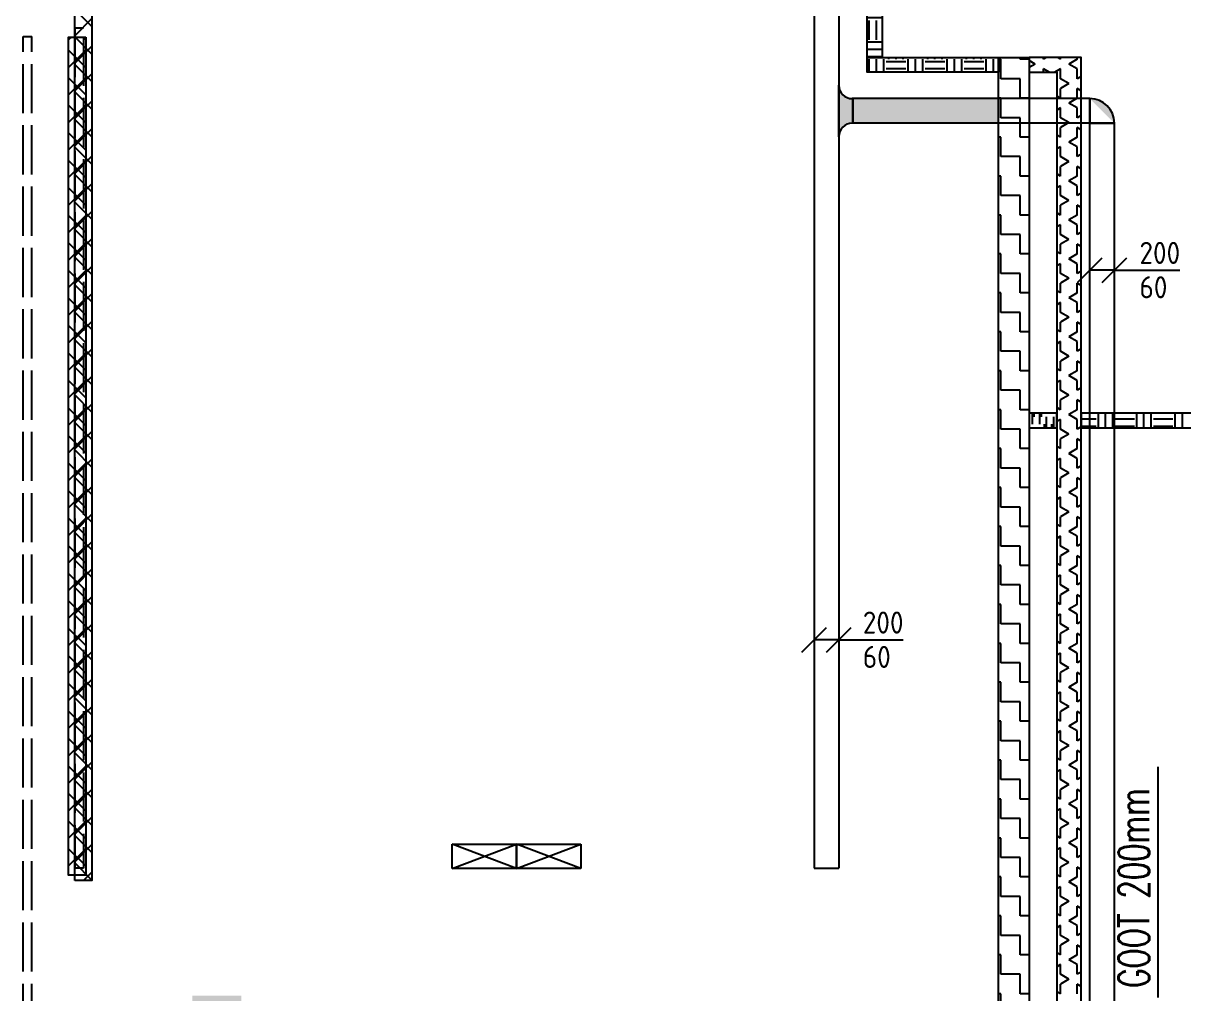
# Model space of a CAD drawing. Header units: millimetres. Extents: x -3262 to 109994, y 0 to 217318.
# Drawn here: x 87089 to 96547, y 65177 to 73091 of the extents above; entities that cross this region are included whole.
import ezdxf

# ---------------------------------------------------------------- set-up
doc = ezdxf.new("R2010")
doc.units = ezdxf.units.MM
doc.header["$LTSCALE"] = 100
doc.linetypes.add('E_GOOT3', pattern=[5, 4, -1])
for name, color, linetype in [('EL6131--_ENERGIEBEDR (1996)', 2, 'Continuous'), ('EL6131--_GEBOUWINST (1996)', 2, 'Continuous'), ('EL6131--_KG_D', 3, 'Continuous'), ('EL6131--_WG', 3, 'Continuous'), ('EM6131--_KG', 1, 'Continuous')]:
    doc.layers.add(name, color=color, linetype=linetype)
doc.styles.add('CofelyArial', font='arial.ttf')
doc.styles.add('ROMANS', font='ROMANS', dxfattribs={"width": 0.7})
doc.styles.add('STABICAD-018', font='ISOCP.SHX', dxfattribs={"height": 1.8})

# ---------------------------------------------------------------- blocks, each defined once
blk = doc.blocks.new('*X50')
at = {"color": 0}
for p, q in [((48300.8, 27480.5), (48300.8, 27600.9)), ((48359.4, 27480.5), (48359.4, 27600.9)), ((48288.4, 27460.9), (48408.4, 27460.9)), ((48288.4, 27402.3), (48408.4, 27402.3)), ((48288.4, 27343.8), (48408.4, 27343.8)), ((48300.8, 27168), (48300.8, 27324.2)), ((48359.4, 27168), (48359.4, 27324.2)), ((48288.4, 27148.4), (48408.4, 27148.4)), ((48288.4, 27089.8), (48408.4, 27089.8)), ((48288.4, 27031.2), (48408.4, 27031.2)), ((48300.8, 26855.5), (48300.8, 27011.7)), ((48359.4, 26855.5), (48359.4, 27011.7)), ((48288.4, 26835.9), (48408.4, 26835.9)), ((48288.4, 26777.3), (48408.4, 26777.3))]:
    blk.add_line(p, q, dxfattribs=at)
blk = doc.blocks.new('*X55')
at = {"color": 0}
for p, q in [((41725.8, 35664.1), (41865.8, 35804.1)), ((42015.1, 35664.1), (41875.1, 35804.1)), ((41950.3, 35664.1), (42090.3, 35804.1)), ((42239.6, 35664.1), (42099.6, 35804.1)), ((42174.8, 35664.1), (42314.8, 35804.1)), ((42464.1, 35664.1), (42324.1, 35804.1)), ((42399.3, 35664.1), (42539.3, 35804.1)), ((42688.6, 35664.1), (42548.6, 35804.1)), ((42623.8, 35664.1), (42763.8, 35804.1)), ((42913.1, 35664.1), (42773.1, 35804.1)), ((42848.3, 35664.1), (42988.3, 35804.1)), ((43137.7, 35664.1), (42997.7, 35804.1)), ((43072.8, 35664.1), (43212.8, 35804.1)), ((43362.2, 35664.1), (43222.2, 35804.1)), ((43297.3, 35664.1), (43437.3, 35804.1)), ((43586.7, 35664.1), (43446.7, 35804.1)), ((43521.8, 35664.1), (43661.8, 35804.1)), ((43811.2, 35664.1), (43671.2, 35804.1)), ((43746.3, 35664.1), (43886.3, 35804.1)), ((44035.7, 35664.1), (43895.7, 35804.1)), ((43970.8, 35664.1), (44110.8, 35804.1)), ((44260.2, 35664.1), (44120.2, 35804.1)), ((44195.3, 35664.1), (44335.3, 35804.1)), ((44484.7, 35664.1), (44344.7, 35804.1)), ((44419.8, 35664.1), (44559.8, 35804.1)), ((44709.2, 35664.1), (44569.2, 35804.1)), ((44644.4, 35664.1), (44784.4, 35804.1)), ((44933.7, 35664.1), (44793.7, 35804.1)), ((44868.9, 35664.1), (45008.9, 35804.1)), ((45158.2, 35664.1), (45018.2, 35804.1)), ((45093.4, 35664.1), (45233.4, 35804.1)), ((45382.7, 35664.1), (45242.7, 35804.1)), ((45317.9, 35664.1), (45457.9, 35804.1)), ((45607.2, 35664.1), (45467.2, 35804.1)), ((45542.4, 35664.1), (45682.4, 35804.1)), ((45831.7, 35664.1), (45691.7, 35804.1)), ((45766.9, 35664.1), (45906.9, 35804.1)), ((46056.2, 35664.1), (45916.2, 35804.1)), ((45991.4, 35664.1), (46131.4, 35804.1)), ((46280.7, 35664.1), (46140.7, 35804.1)), ((46215.9, 35664.1), (46355.9, 35804.1)), ((46505.2, 35664.1), (46365.2, 35804.1)), ((46440.4, 35664.1), (46580.4, 35804.1)), ((46729.8, 35664.1), (46589.8, 35804.1)), ((46664.9, 35664.1), (46804.9, 35804.1)), ((46954.3, 35664.1), (46814.3, 35804.1)), ((46889.4, 35664.1), (47029.4, 35804.1)), ((47178.8, 35664.1), (47038.8, 35804.1)), ((47113.9, 35664.1), (47253.9, 35804.1)), ((47403.3, 35664.1), (47263.3, 35804.1)), ((47338.4, 35664.1), (47478.4, 35804.1)), ((47627.8, 35664.1), (47487.8, 35804.1)), ((47562.9, 35664.1), (47702.9, 35804.1)), ((47852.3, 35664.1), (47712.3, 35804.1)), ((47787.4, 35664.1), (47927.4, 35804.1)), ((48076.8, 35664.1), (47936.8, 35804.1)), ((48011.9, 35664.1), (48151.9, 35804.1)), ((48301.3, 35664.1), (48161.3, 35804.1)), ((48236.5, 35664.1), (48376.5, 35804.1)), ((48525.8, 35664.1), (48385.8, 35804.1)), ((48461, 35664.1), (48601, 35804.1)), ((48750.3, 35664.1), (48610.3, 35804.1)), ((48685.5, 35664.1), (48825.5, 35804.1)), ((41790.6, 35664.1), (41723, 35731.7))]:
    blk.add_line(p, q, dxfattribs=at)
blk = doc.blocks.new('*X56')
at = {"color": 0}
for p, q in [((26670, 27999.5), (26759.7, 27999.5)), ((26670, 27940), (26759.7, 27940)), ((26639.7, 27900.3), (26670, 27900.3)), ((26639.7, 27840.8), (26670, 27840.8))]:
    blk.add_line(p, q, dxfattribs=at)
blk = doc.blocks.new('*X57')
at = {"color": 0}
for p, q in [((40640, 28257.5), (40798.8, 28257.5)), ((40798.8, 28257.5), (40798.8, 28276.5)), ((40957.5, 28257.5), (41116.2, 28257.5)), ((40957.5, 28098.7), (40957.5, 28257.5)), ((41116.2, 28257.5), (41116.2, 28276.5)), ((41275, 28257.5), (41433.8, 28257.5)), ((41275, 28098.7), (41275, 28257.5)), ((41433.8, 28257.5), (41433.8, 28276.5)), ((41592.5, 28257.5), (41751.2, 28257.5)), ((41592.5, 28098.7), (41592.5, 28257.5)), ((41751.2, 28257.5), (41751.2, 28276.5)), ((41910, 28257.5), (42068.8, 28257.5)), ((41910, 28098.7), (41910, 28257.5)), ((42068.8, 28257.5), (42068.8, 28276.5)), ((42227.5, 28257.5), (42386.2, 28257.5)), ((42227.5, 28098.7), (42227.5, 28257.5)), ((42386.2, 28257.5), (42386.2, 28276.5)), ((42545, 28257.5), (42703.8, 28257.5)), ((42545, 28098.7), (42545, 28257.5)), ((42703.8, 28257.5), (42703.8, 28276.5)), ((42862.5, 28257.5), (43021.2, 28257.5)), ((42862.5, 28098.7), (42862.5, 28257.5)), ((43021.2, 28257.5), (43021.2, 28276.5)), ((43180, 28257.5), (43338.8, 28257.5)), ((43180, 28098.7), (43180, 28257.5)), ((43338.8, 28257.5), (43338.8, 28276.5)), ((43497.5, 28257.5), (43656.2, 28257.5)), ((43497.5, 28098.7), (43497.5, 28257.5)), ((43656.2, 28257.5), (43656.2, 28276.5)), ((43815, 28257.5), (43973.8, 28257.5)), ((43815, 28098.7), (43815, 28257.5)), ((43973.8, 28257.5), (43973.8, 28276.5)), ((44132.5, 28257.5), (44291.2, 28257.5)), ((44132.5, 28098.7), (44132.5, 28257.5)), ((44291.2, 28257.5), (44291.2, 28276.5)), ((44450, 28257.5), (44608.8, 28257.5)), ((44450, 28098.7), (44450, 28257.5)), ((44608.8, 28257.5), (44608.8, 28276.5)), ((44767.5, 28257.5), (44926.2, 28257.5)), ((44767.5, 28098.7), (44767.5, 28257.5)), ((44926.2, 28257.5), (44926.2, 28276.5)), ((45085, 28257.5), (45243.8, 28257.5)), ((45085, 28098.7), (45085, 28257.5)), ((45243.8, 28257.5), (45243.8, 28276.5)), ((45402.5, 28257.5), (45561.2, 28257.5)), ((45402.5, 28098.7), (45402.5, 28257.5)), ((45561.2, 28257.5), (45561.2, 28276.5)), ((45720, 28257.5), (45878.8, 28257.5)), ((45720, 28098.7), (45720, 28257.5)), ((45878.8, 28257.5), (45878.8, 28276.5)), ((46037.5, 28257.5), (46196.2, 28257.5)), ((46037.5, 28098.7), (46037.5, 28257.5)), ((46196.2, 28257.5), (46196.2, 28276.5)), ((46355, 28257.5), (46513.8, 28257.5)), ((46355, 28098.7), (46355, 28257.5)), ((46513.8, 28257.5), (46513.8, 28276.5)), ((46672.5, 28257.5), (46831.2, 28257.5)), ((46672.5, 28098.7), (46672.5, 28257.5)), ((46831.2, 28257.5), (46831.2, 28276.5)), ((46990, 28257.5), (47148.8, 28257.5)), ((46990, 28098.7), (46990, 28257.5)), ((47148.8, 28257.5), (47148.8, 28276.5)), ((47307.5, 28257.5), (47466.2, 28257.5)), ((47307.5, 28098.7), (47307.5, 28257.5)), ((47466.2, 28257.5), (47466.2, 28276.5)), ((47625, 28257.5), (47783.8, 28257.5)), ((47625, 28098.7), (47625, 28257.5)), ((47783.8, 28257.5), (47783.8, 28276.5)), ((47942.5, 28257.5), (48101.2, 28257.5)), ((47942.5, 28098.7), (47942.5, 28257.5)), ((48101.2, 28257.5), (48101.2, 28276.5)), ((48260, 28257.5), (48418.8, 28257.5)), ((48260, 28098.7), (48260, 28257.5)), ((48418.8, 28257.5), (48418.8, 28276.5)), ((40798.8, 28098.7), (40957.5, 28098.7)), ((40798.8, 28026.5), (40798.8, 28098.7)), ((41116.2, 28098.7), (41275, 28098.7)), ((41116.2, 28026.5), (41116.2, 28098.7)), ((41433.8, 28098.7), (41592.5, 28098.7)), ((41433.8, 28026.5), (41433.8, 28098.7)), ((41751.2, 28098.7), (41910, 28098.7)), ((41751.2, 28026.5), (41751.2, 28098.7)), ((42068.8, 28098.7), (42227.5, 28098.7)), ((42068.8, 28026.5), (42068.8, 28098.7)), ((42386.2, 28098.7), (42545, 28098.7)), ((42386.2, 28026.5), (42386.2, 28098.7)), ((42703.8, 28098.7), (42862.5, 28098.7)), ((42703.8, 28026.5), (42703.8, 28098.7)), ((43021.2, 28098.7), (43180, 28098.7)), ((43021.2, 28026.5), (43021.2, 28098.7)), ((43338.8, 28098.7), (43497.5, 28098.7)), ((43338.8, 28026.5), (43338.8, 28098.7)), ((43656.2, 28098.7), (43815, 28098.7)), ((43656.2, 28026.5), (43656.2, 28098.7)), ((43973.8, 28098.7), (44132.5, 28098.7)), ((43973.8, 28026.5), (43973.8, 28098.7)), ((44291.2, 28098.7), (44450, 28098.7)), ((44291.2, 28026.5), (44291.2, 28098.7)), ((44608.8, 28098.7), (44767.5, 28098.7)), ((44608.8, 28026.5), (44608.8, 28098.7)), ((44926.2, 28098.7), (45085, 28098.7)), ((44926.2, 28026.5), (44926.2, 28098.7)), ((45243.8, 28098.7), (45402.5, 28098.7)), ((45243.8, 28026.5), (45243.8, 28098.7)), ((45561.2, 28098.7), (45720, 28098.7)), ((45561.2, 28026.5), (45561.2, 28098.7)), ((45878.8, 28098.7), (46037.5, 28098.7)), ((45878.8, 28026.5), (45878.8, 28098.7)), ((46196.2, 28098.7), (46355, 28098.7)), ((46196.2, 28026.5), (46196.2, 28098.7)), ((46513.8, 28098.7), (46672.5, 28098.7)), ((46513.8, 28026.5), (46513.8, 28098.7)), ((46831.2, 28098.7), (46990, 28098.7)), ((46831.2, 28026.5), (46831.2, 28098.7)), ((47148.8, 28098.7), (47307.5, 28098.7)), ((47148.8, 28026.5), (47148.8, 28098.7)), ((47466.2, 28098.7), (47625, 28098.7)), ((47466.2, 28026.5), (47466.2, 28098.7)), ((47783.8, 28098.7), (47942.5, 28098.7)), ((47783.8, 28026.5), (47783.8, 28098.7)), ((48101.2, 28098.7), (48260, 28098.7)), ((48101.2, 28026.5), (48101.2, 28098.7)), ((48418.8, 28098.7), (48433, 28098.7)), ((48418.8, 28026.5), (48418.8, 28098.7))]:
    blk.add_line(p, q, dxfattribs=at)
blk = doc.blocks.new('*X58')
at = {"color": 0}
for p, q in [((48379.1, 27977.5), (48350.7, 28026.5)), ((48379.1, 27977.5), (48407.4, 28026.5)), ((48313, 27863.2), (48339.4, 27908.8)), ((48313, 27908.7), (48339.4, 27908.7)), ((48433, 27884), (48418.7, 27908.7)), ((48418.8, 27908.7), (48433, 27908.7)), ((48339.4, 27771.3), (48313, 27816.9)), ((40798.7, 27771.3), (40815.9, 27800.9)), ((40798.8, 27771.3), (40878.1, 27771.3)), ((40917.8, 27702.5), (40878.1, 27771.3)), ((40917.8, 27702.5), (40957.5, 27771.3)), ((40957.5, 27771.3), (41036.9, 27771.3)), ((41036.9, 27771.3), (41019.8, 27800.9)), ((41116.2, 27771.3), (41133.4, 27800.9)), ((41116.2, 27771.3), (41195.6, 27771.3)), ((41235.3, 27702.5), (41195.6, 27771.3)), ((41235.3, 27702.5), (41275, 27771.3)), ((41275, 27771.3), (41354.4, 27771.3)), ((41354.4, 27771.3), (41337.3, 27800.9)), ((41433.7, 27771.3), (41450.9, 27800.9)), ((41433.8, 27771.3), (41513.1, 27771.3)), ((41552.8, 27702.5), (41513.1, 27771.3)), ((41552.8, 27702.5), (41592.5, 27771.3)), ((41592.5, 27771.3), (41671.9, 27771.3)), ((41671.9, 27771.3), (41654.8, 27800.9)), ((41751.2, 27771.3), (41768.4, 27800.9)), ((41751.2, 27771.3), (41830.6, 27771.3)), ((41870.3, 27702.5), (41830.6, 27771.3)), ((41870.3, 27702.5), (41910, 27771.3)), ((41910, 27771.3), (41989.4, 27771.3)), ((41989.4, 27771.3), (41972.3, 27800.9)), ((42068.7, 27771.3), (42085.9, 27800.9)), ((42068.8, 27771.3), (42148.1, 27771.3)), ((42187.8, 27702.5), (42148.1, 27771.3)), ((42187.8, 27702.5), (42227.5, 27771.3)), ((42227.5, 27771.3), (42306.9, 27771.3)), ((42306.9, 27771.3), (42289.8, 27800.9)), ((42386.2, 27771.3), (42403.4, 27800.9)), ((42386.2, 27771.3), (42465.6, 27771.3)), ((42505.3, 27702.5), (42465.6, 27771.3)), ((42505.3, 27702.5), (42545, 27771.3)), ((42545, 27771.3), (42624.4, 27771.3)), ((42624.4, 27771.3), (42607.3, 27800.9)), ((42703.7, 27771.3), (42720.9, 27800.9)), ((42703.8, 27771.3), (42783.1, 27771.3)), ((42822.8, 27702.5), (42783.1, 27771.3)), ((42822.8, 27702.5), (42862.5, 27771.3)), ((42862.5, 27771.3), (42941.9, 27771.3)), ((42941.9, 27771.3), (42924.8, 27800.9)), ((43021.2, 27771.3), (43038.4, 27800.9)), ((43021.2, 27771.3), (43100.6, 27771.3)), ((43140.3, 27702.5), (43100.6, 27771.3)), ((43140.3, 27702.5), (43180, 27771.3)), ((43180, 27771.3), (43259.4, 27771.3)), ((43259.4, 27771.3), (43242.3, 27800.9)), ((43338.7, 27771.3), (43355.9, 27800.9)), ((43338.8, 27771.3), (43418.1, 27771.3)), ((43457.8, 27702.5), (43418.1, 27771.3)), ((43457.8, 27702.5), (43497.5, 27771.3)), ((43497.5, 27771.3), (43576.9, 27771.3)), ((43576.9, 27771.3), (43559.8, 27800.9)), ((43656.2, 27771.3), (43673.4, 27800.9)), ((43656.2, 27771.3), (43735.6, 27771.3)), ((43775.3, 27702.5), (43735.6, 27771.3)), ((43775.3, 27702.5), (43815, 27771.3)), ((43815, 27771.3), (43894.4, 27771.3)), ((43894.4, 27771.3), (43877.2, 27800.9)), ((43973.7, 27771.3), (43990.9, 27800.9)), ((43973.8, 27771.3), (44053.1, 27771.3)), ((44092.8, 27702.5), (44053.1, 27771.3)), ((44092.8, 27702.5), (44132.5, 27771.3)), ((44132.5, 27771.3), (44211.9, 27771.3)), ((44211.9, 27771.3), (44194.7, 27800.9)), ((44291.2, 27771.3), (44308.4, 27800.9)), ((44291.2, 27771.3), (44370.6, 27771.3)), ((44410.3, 27702.5), (44370.6, 27771.3)), ((44410.3, 27702.5), (44450, 27771.3)), ((44450, 27771.3), (44529.4, 27771.3)), ((44529.4, 27771.3), (44512.2, 27800.9)), ((44608.7, 27771.3), (44625.9, 27800.9)), ((44608.8, 27771.3), (44688.1, 27771.3)), ((44727.8, 27702.5), (44688.1, 27771.3)), ((44727.8, 27702.5), (44767.5, 27771.3)), ((44767.5, 27771.3), (44846.9, 27771.3)), ((44846.9, 27771.3), (44829.7, 27800.9)), ((44926.2, 27771.3), (44943.4, 27800.9)), ((44926.2, 27771.3), (45005.6, 27771.3)), ((45045.3, 27702.5), (45005.6, 27771.3)), ((45045.3, 27702.5), (45085, 27771.3)), ((45085, 27771.3), (45164.4, 27771.3)), ((45164.4, 27771.3), (45147.2, 27800.9)), ((45243.7, 27771.3), (45260.9, 27800.9)), ((45243.8, 27771.3), (45323.1, 27771.3)), ((45362.8, 27702.5), (45323.1, 27771.3)), ((45362.8, 27702.5), (45402.5, 27771.3)), ((45402.5, 27771.3), (45481.9, 27771.3)), ((45481.9, 27771.3), (45464.7, 27800.9)), ((45561.2, 27771.3), (45578.4, 27800.9)), ((45561.2, 27771.3), (45640.6, 27771.3)), ((45680.3, 27702.5), (45640.6, 27771.3)), ((45680.3, 27702.5), (45720, 27771.3)), ((45720, 27771.3), (45799.4, 27771.3)), ((45799.4, 27771.3), (45782.2, 27800.9)), ((45878.7, 27771.3), (45895.9, 27800.9)), ((45878.8, 27771.3), (45958.1, 27771.3)), ((45997.8, 27702.5), (45958.1, 27771.3)), ((45997.8, 27702.5), (46037.5, 27771.3)), ((46037.5, 27771.3), (46116.9, 27771.3)), ((46116.9, 27771.3), (46099.7, 27800.9)), ((46196.2, 27771.3), (46213.4, 27800.9)), ((46196.2, 27771.3), (46275.6, 27771.3)), ((46315.3, 27702.5), (46275.6, 27771.3)), ((46315.3, 27702.5), (46355, 27771.3)), ((46355, 27771.3), (46434.4, 27771.3)), ((46434.4, 27771.3), (46417.2, 27800.9)), ((46513.7, 27771.3), (46530.9, 27800.9)), ((46513.8, 27771.3), (46593.1, 27771.3)), ((46632.8, 27702.5), (46593.1, 27771.3)), ((46632.8, 27702.5), (46672.5, 27771.3)), ((46672.5, 27771.3), (46751.9, 27771.3)), ((46751.9, 27771.3), (46734.7, 27800.9)), ((46831.2, 27771.3), (46848.4, 27800.9)), ((46831.2, 27771.3), (46910.6, 27771.3)), ((46950.3, 27702.5), (46910.6, 27771.3)), ((46950.3, 27702.5), (46990, 27771.3)), ((46990, 27771.3), (47069.4, 27771.3)), ((47069.4, 27771.3), (47052.2, 27800.9)), ((47148.7, 27771.3), (47165.9, 27800.9)), ((47148.8, 27771.3), (47228.1, 27771.3)), ((47267.8, 27702.5), (47228.1, 27771.3)), ((47267.8, 27702.5), (47307.5, 27771.3)), ((47307.5, 27771.3), (47386.9, 27771.3)), ((47386.9, 27771.3), (47369.7, 27800.9)), ((47466.2, 27771.3), (47483.4, 27800.9)), ((47466.2, 27771.3), (47545.6, 27771.3)), ((47585.3, 27702.5), (47545.6, 27771.3)), ((47585.3, 27702.5), (47625, 27771.3)), ((47625, 27771.3), (47704.4, 27771.3)), ((47704.4, 27771.3), (47687.2, 27800.9)), ((47783.7, 27771.3), (47800.9, 27800.9)), ((47783.8, 27771.3), (47863.1, 27771.3)), ((47902.8, 27702.5), (47863.1, 27771.3)), ((47902.8, 27702.5), (47942.5, 27771.3)), ((47942.5, 27771.3), (48021.9, 27771.3)), ((48021.9, 27771.3), (48004.7, 27800.9)), ((48101.2, 27771.3), (48118.4, 27800.9)), ((48101.2, 27771.3), (48180.6, 27771.3)), ((48220.3, 27702.5), (48180.6, 27771.3)), ((48220.3, 27702.5), (48260, 27771.3)), ((48260, 27771.3), (48339.4, 27771.3)), ((48418.7, 27771.3), (48433, 27796)), ((48418.8, 27771.3), (48433, 27771.3)), ((40798.8, 27633.8), (40878.1, 27633.8)), ((40859.1, 27600.9), (40878.1, 27633.8)), ((40957.5, 27633.8), (41036.9, 27633.8)), ((40976.5, 27600.9), (40957.5, 27633.8)), ((41036.9, 27633.8), (41076.6, 27702.5)), ((41116.2, 27633.8), (41076.6, 27702.5)), ((41116.2, 27633.8), (41195.6, 27633.8)), ((41176.6, 27600.9), (41195.6, 27633.8)), ((41275, 27633.8), (41354.4, 27633.8)), ((41294, 27600.9), (41275, 27633.8)), ((41354.4, 27633.8), (41394.1, 27702.5)), ((41433.7, 27633.8), (41394.1, 27702.5)), ((41433.8, 27633.8), (41513.1, 27633.8)), ((41494.1, 27600.9), (41513.1, 27633.8)), ((41592.5, 27633.8), (41671.9, 27633.8)), ((41611.5, 27600.9), (41592.5, 27633.8)), ((41671.9, 27633.8), (41711.6, 27702.5)), ((41751.2, 27633.8), (41711.6, 27702.5)), ((41751.2, 27633.8), (41830.6, 27633.8)), ((41811.6, 27600.9), (41830.6, 27633.8)), ((41910, 27633.8), (41989.4, 27633.8)), ((41929, 27600.9), (41910, 27633.8)), ((41989.4, 27633.8), (42029.1, 27702.5)), ((42068.7, 27633.8), (42029.1, 27702.5)), ((42068.8, 27633.8), (42148.1, 27633.8)), ((42129.1, 27600.9), (42148.1, 27633.8)), ((42227.5, 27633.8), (42306.9, 27633.8)), ((42246.5, 27600.9), (42227.5, 27633.8)), ((42306.9, 27633.8), (42346.6, 27702.5)), ((42386.2, 27633.8), (42346.6, 27702.5)), ((42386.2, 27633.8), (42465.6, 27633.8)), ((42446.6, 27600.9), (42465.6, 27633.8)), ((42545, 27633.8), (42624.4, 27633.8)), ((42564, 27600.9), (42545, 27633.8)), ((42624.4, 27633.8), (42664.1, 27702.5)), ((42703.7, 27633.8), (42664.1, 27702.5)), ((42703.8, 27633.8), (42783.1, 27633.8)), ((42764.1, 27600.9), (42783.1, 27633.8)), ((42862.5, 27633.8), (42941.9, 27633.8)), ((42881.5, 27600.9), (42862.5, 27633.8)), ((42941.9, 27633.8), (42981.6, 27702.5)), ((43021.2, 27633.8), (42981.6, 27702.5)), ((43021.2, 27633.8), (43100.6, 27633.8)), ((43081.6, 27600.9), (43100.6, 27633.8)), ((43180, 27633.8), (43259.4, 27633.8)), ((43199, 27600.9), (43180, 27633.8)), ((43259.4, 27633.8), (43299.1, 27702.5)), ((43338.7, 27633.8), (43299.1, 27702.5)), ((43338.8, 27633.8), (43418.1, 27633.8)), ((43399.1, 27600.9), (43418.1, 27633.8)), ((43497.5, 27633.8), (43576.9, 27633.8)), ((43516.5, 27600.9), (43497.5, 27633.8)), ((43576.9, 27633.8), (43616.6, 27702.5)), ((43656.2, 27633.8), (43616.6, 27702.5)), ((43656.2, 27633.8), (43735.6, 27633.8)), ((43716.6, 27600.9), (43735.6, 27633.8)), ((43815, 27633.8), (43894.4, 27633.8)), ((43834, 27600.9), (43815, 27633.8)), ((43894.4, 27633.8), (43934.1, 27702.5)), ((43973.7, 27633.8), (43934.1, 27702.5)), ((43973.8, 27633.8), (44053.1, 27633.8)), ((44034.1, 27600.9), (44053.1, 27633.8)), ((44132.5, 27633.8), (44211.9, 27633.8)), ((44151.5, 27600.9), (44132.5, 27633.8)), ((44211.9, 27633.8), (44251.6, 27702.5)), ((44291.2, 27633.8), (44251.6, 27702.5)), ((44291.2, 27633.8), (44370.6, 27633.8)), ((44351.6, 27600.9), (44370.6, 27633.8)), ((44450, 27633.8), (44529.4, 27633.8)), ((44469, 27600.9), (44450, 27633.8)), ((44529.4, 27633.8), (44569.1, 27702.5)), ((44608.7, 27633.8), (44569.1, 27702.5)), ((44608.8, 27633.8), (44688.1, 27633.8)), ((44669.1, 27600.9), (44688.1, 27633.8)), ((44767.5, 27633.8), (44846.9, 27633.8)), ((44786.5, 27600.9), (44767.5, 27633.8)), ((44846.9, 27633.8), (44886.6, 27702.5)), ((44926.2, 27633.8), (44886.6, 27702.5)), ((44926.2, 27633.8), (45005.6, 27633.8)), ((44986.6, 27600.9), (45005.6, 27633.8)), ((45085, 27633.8), (45164.4, 27633.8)), ((45104, 27600.9), (45085, 27633.8)), ((45164.4, 27633.8), (45204.1, 27702.5)), ((45243.7, 27633.8), (45204.1, 27702.5)), ((45243.8, 27633.8), (45323.1, 27633.8)), ((45304.1, 27600.9), (45323.1, 27633.8)), ((45402.5, 27633.8), (45481.9, 27633.8)), ((45421.5, 27600.9), (45402.5, 27633.8)), ((45481.9, 27633.8), (45521.6, 27702.5)), ((45561.2, 27633.8), (45521.6, 27702.5)), ((45561.2, 27633.8), (45640.6, 27633.8)), ((45621.6, 27600.9), (45640.6, 27633.8)), ((45720, 27633.8), (45799.4, 27633.8)), ((45739, 27600.9), (45720, 27633.8)), ((45799.4, 27633.8), (45839.1, 27702.5)), ((45878.7, 27633.8), (45839.1, 27702.5)), ((45878.8, 27633.8), (45958.1, 27633.8)), ((45939.1, 27600.9), (45958.1, 27633.8)), ((46037.5, 27633.8), (46116.9, 27633.8)), ((46056.5, 27600.9), (46037.5, 27633.8)), ((46116.9, 27633.8), (46156.6, 27702.5)), ((46196.2, 27633.8), (46156.6, 27702.5)), ((46196.2, 27633.8), (46275.6, 27633.8)), ((46256.6, 27600.9), (46275.6, 27633.8)), ((46355, 27633.8), (46434.4, 27633.8)), ((46374, 27600.9), (46355, 27633.8)), ((46434.4, 27633.8), (46474.1, 27702.5)), ((46513.7, 27633.8), (46474.1, 27702.5)), ((46513.8, 27633.8), (46593.1, 27633.8)), ((46574.1, 27600.9), (46593.1, 27633.8)), ((46672.5, 27633.8), (46751.9, 27633.8)), ((46691.5, 27600.9), (46672.5, 27633.8)), ((46751.9, 27633.8), (46791.6, 27702.5)), ((46831.2, 27633.8), (46791.6, 27702.5)), ((46831.2, 27633.8), (46910.6, 27633.8)), ((46891.6, 27600.9), (46910.6, 27633.8)), ((46990, 27633.8), (47069.4, 27633.8)), ((47009, 27600.9), (46990, 27633.8)), ((47069.4, 27633.8), (47109.1, 27702.5)), ((47148.7, 27633.8), (47109.1, 27702.5)), ((47148.8, 27633.8), (47228.1, 27633.8)), ((47209.1, 27600.9), (47228.1, 27633.8)), ((47307.5, 27633.8), (47386.9, 27633.8)), ((47326.5, 27600.9), (47307.5, 27633.8)), ((47386.9, 27633.8), (47426.6, 27702.5)), ((47466.2, 27633.8), (47426.6, 27702.5)), ((47466.2, 27633.8), (47545.6, 27633.8)), ((47526.6, 27600.9), (47545.6, 27633.8)), ((47625, 27633.8), (47704.4, 27633.8)), ((47644, 27600.9), (47625, 27633.8)), ((47704.4, 27633.8), (47744.1, 27702.5)), ((47783.7, 27633.8), (47744.1, 27702.5)), ((47783.8, 27633.8), (47863.1, 27633.8)), ((47844.1, 27600.9), (47863.1, 27633.8)), ((47942.5, 27633.8), (48021.9, 27633.8)), ((47961.5, 27600.9), (47942.5, 27633.8)), ((48021.9, 27633.8), (48061.6, 27702.5)), ((48101.2, 27633.8), (48061.6, 27702.5)), ((48101.2, 27633.8), (48180.6, 27633.8)), ((48161.6, 27600.9), (48180.6, 27633.8)), ((48260, 27633.8), (48339.4, 27633.8)), ((48279, 27600.9), (48260, 27633.8)), ((48339.4, 27633.8), (48379.1, 27702.5)), ((48418.7, 27633.8), (48379.1, 27702.5)), ((48418.8, 27633.8), (48433, 27633.8))]:
    blk.add_line(p, q, dxfattribs=at)
blk = doc.blocks.new('*X66')
at = {"color": 0}
for p, q in [((49033.9, 35381.4), (49033.9, 35504.1)), ((49053.8, 35460.8), (49133, 35460.8)), ((49053.8, 35401.2), (49133, 35401.2)), ((49073.6, 35222.7), (49073.6, 35381.4)), ((49013, 35361.6), (49053.8, 35361.6)), ((49013, 35302), (49053.8, 35302)), ((49013, 35242.5), (49053.8, 35242.5)), ((49033.9, 35063.9), (49033.9, 35222.7)), ((49053.8, 35202.8), (49133, 35202.8)), ((49053.8, 35143.3), (49133, 35143.3)), ((49013, 35044.1), (49053.8, 35044.1)), ((49053.8, 35083.8), (49133, 35083.8)), ((49073.6, 34905.2), (49073.6, 35063.9)), ((49013, 34984.5), (49053.8, 34984.5)), ((49013, 34925), (49053.8, 34925)), ((49033.9, 34746.4), (49033.9, 34905.2)), ((49053.8, 34885.3), (49133, 34885.3)), ((49053.8, 34825.8), (49133, 34825.8)), ((49013, 34726.6), (49053.8, 34726.6)), ((49053.8, 34766.2), (49133, 34766.2)), ((49073.6, 34587.7), (49073.6, 34746.4)), ((49013, 34667), (49053.8, 34667)), ((49013, 34607.5), (49053.8, 34607.5)), ((49033.9, 34428.9), (49033.9, 34587.7)), ((49053.8, 34567.8), (49133, 34567.8)), ((49053.8, 34508.3), (49133, 34508.3)), ((49053.8, 34448.8), (49133, 34448.8)), ((49013, 34409.1), (49053.8, 34409.1)), ((49013, 34349.5), (49053.8, 34349.5)), ((49073.6, 34270.2), (49073.6, 34428.9)), ((49013, 34290), (49053.8, 34290)), ((49033.9, 34111.4), (49033.9, 34270.2)), ((49053.8, 34250.3), (49133, 34250.3)), ((49053.8, 34190.8), (49133, 34190.8)), ((49013, 34091.6), (49053.8, 34091.6)), ((49053.8, 34131.2), (49133, 34131.2)), ((49073.6, 33952.7), (49073.6, 34111.4)), ((49013, 34032), (49053.8, 34032)), ((49013, 33972.5), (49053.8, 33972.5)), ((49033.9, 33793.9), (49033.9, 33952.7)), ((49053.8, 33932.8), (49133, 33932.8)), ((49053.8, 33873.3), (49133, 33873.3)), ((49013, 33774.1), (49053.8, 33774.1)), ((49053.8, 33813.8), (49133, 33813.8)), ((49073.6, 33635.2), (49073.6, 33793.9)), ((49013, 33714.5), (49053.8, 33714.5)), ((49013, 33655), (49053.8, 33655)), ((49033.9, 33476.4), (49033.9, 33635.2)), ((49053.8, 33615.3), (49133, 33615.3)), ((49053.8, 33555.8), (49133, 33555.8)), ((49053.8, 33496.2), (49133, 33496.2)), ((49013, 33456.6), (49053.8, 33456.6)), ((49013, 33397), (49053.8, 33397)), ((49073.6, 33317.7), (49073.6, 33476.4)), ((49013, 33337.5), (49053.8, 33337.5)), ((49033.9, 33158.9), (49033.9, 33317.7)), ((49053.8, 33297.8), (49133, 33297.8)), ((49053.8, 33238.3), (49133, 33238.3)), ((49013, 33139.1), (49053.8, 33139.1)), ((49053.8, 33178.8), (49133, 33178.8)), ((49073.6, 33000.2), (49073.6, 33158.9)), ((49013, 33079.5), (49053.8, 33079.5)), ((49013, 33020), (49053.8, 33020)), ((49033.9, 32841.4), (49033.9, 33000.2)), ((49053.8, 32980.3), (49133, 32980.3)), ((49053.8, 32920.8), (49133, 32920.8)), ((49053.8, 32861.2), (49133, 32861.2)), ((49073.6, 32682.7), (49073.6, 32841.4)), ((49013, 32821.6), (49053.8, 32821.6)), ((49013, 32762), (49053.8, 32762)), ((49013, 32702.5), (49053.8, 32702.5)), ((49033.9, 32523.9), (49033.9, 32682.7)), ((49053.8, 32662.8), (49133, 32662.8)), ((49053.8, 32603.3), (49133, 32603.3)), ((49053.8, 32543.8), (49133, 32543.8)), ((49013, 32504.1), (49053.8, 32504.1)), ((49013, 32444.5), (49053.8, 32444.5)), ((49073.6, 32365.2), (49073.6, 32523.9)), ((49013, 32385), (49053.8, 32385)), ((49033.9, 32206.4), (49033.9, 32365.2)), ((49053.8, 32345.3), (49133, 32345.3)), ((49053.8, 32285.8), (49133, 32285.8)), ((49013, 32186.6), (49053.8, 32186.6)), ((49053.8, 32226.2), (49133, 32226.2)), ((49073.6, 32047.7), (49073.6, 32206.4)), ((49013, 32127), (49053.8, 32127)), ((49013, 32067.5), (49053.8, 32067.5)), ((49033.9, 31888.9), (49033.9, 32047.7)), ((49053.8, 32027.8), (49133, 32027.8)), ((49053.8, 31968.3), (49133, 31968.3)), ((49053.8, 31908.8), (49133, 31908.8)), ((49073.6, 31730.2), (49073.6, 31888.9)), ((49013, 31869.1), (49053.8, 31869.1)), ((49013, 31809.5), (49053.8, 31809.5)), ((49013, 31750), (49053.8, 31750)), ((49033.9, 31571.4), (49033.9, 31730.2)), ((49053.8, 31710.3), (49133, 31710.3)), ((49053.8, 31650.8), (49133, 31650.8)), ((49013, 31551.6), (49053.8, 31551.6)), ((49053.8, 31591.2), (49133, 31591.2)), ((49073.6, 31412.7), (49073.6, 31571.4)), ((49013, 31492), (49053.8, 31492)), ((49013, 31432.5), (49053.8, 31432.5)), ((49033.9, 31253.9), (49033.9, 31412.7)), ((49053.8, 31392.8), (49133, 31392.8)), ((49053.8, 31333.3), (49133, 31333.3)), ((49013, 31234.1), (49053.8, 31234.1)), ((49053.8, 31273.8), (49133, 31273.8)), ((49073.6, 31095.2), (49073.6, 31253.9)), ((49013, 31174.5), (49053.8, 31174.5)), ((49013, 31115), (49053.8, 31115)), ((49033.9, 30936.4), (49033.9, 31095.2)), ((49053.8, 31075.3), (49133, 31075.3)), ((49053.8, 31015.8), (49133, 31015.8)), ((49053.8, 30956.2), (49133, 30956.2)), ((49073.6, 30777.7), (49073.6, 30936.4)), ((49013, 30916.6), (49053.8, 30916.6)), ((49013, 30857), (49053.8, 30857)), ((49013, 30797.5), (49053.8, 30797.5)), ((49033.9, 30618.9), (49033.9, 30777.7)), ((49053.8, 30757.8), (49133, 30757.8)), ((49053.8, 30698.3), (49133, 30698.3)), ((49013, 30599.1), (49053.8, 30599.1)), ((49053.8, 30638.8), (49133, 30638.8)), ((49073.6, 30460.2), (49073.6, 30618.9)), ((49013, 30539.5), (49053.8, 30539.5)), ((49013, 30480), (49053.8, 30480)), ((49033.9, 30301.4), (49033.9, 30460.2)), ((49053.8, 30440.3), (49133, 30440.3)), ((49053.8, 30380.8), (49133, 30380.8)), ((49013, 30281.6), (49053.8, 30281.6)), ((49053.8, 30321.2), (49133, 30321.2)), ((49073.6, 30142.7), (49073.6, 30301.4)), ((49013, 30222), (49053.8, 30222)), ((49013, 30162.5), (49053.8, 30162.5)), ((49033.9, 29983.9), (49033.9, 30142.7)), ((49053.8, 30122.8), (49133, 30122.8)), ((49053.8, 30063.3), (49133, 30063.3)), ((49053.8, 30003.8), (49133, 30003.8)), ((49013, 29964.1), (49053.8, 29964.1)), ((49013, 29904.5), (49053.8, 29904.5)), ((49073.6, 29825.2), (49073.6, 29983.9)), ((49013, 29845), (49053.8, 29845)), ((49033.9, 29666.4), (49033.9, 29825.2)), ((49053.8, 29805.3), (49133, 29805.3)), ((49053.8, 29745.8), (49133, 29745.8)), ((49013, 29646.6), (49053.8, 29646.6)), ((49053.8, 29686.2), (49133, 29686.2)), ((49073.6, 29507.7), (49073.6, 29666.4)), ((49013, 29587), (49053.8, 29587)), ((49013, 29527.5), (49053.8, 29527.5)), ((49033.9, 29348.9), (49033.9, 29507.7)), ((49053.8, 29487.8), (49133, 29487.8)), ((49053.8, 29428.3), (49133, 29428.3)), ((48313, 29329.1), (48418.8, 29329.1)), ((48438.6, 29224.9), (48438.6, 29344.9)), ((48498.1, 29224.9), (48498.1, 29344.9)), ((48557.7, 29224.9), (48557.7, 29344.9)), ((48577.5, 29329.1), (48736.2, 29329.1)), ((48756.1, 29224.9), (48756.1, 29344.9)), ((48815.6, 29224.9), (48815.6, 29344.9)), ((48875.2, 29224.9), (48875.2, 29344.9)), ((48895, 29329.1), (49013, 29329.1)), ((49013, 29329.1), (49053.8, 29329.1)), ((49053.8, 29368.8), (49133, 29368.8)), ((49073.6, 29224.9), (49073.6, 29348.9)), ((48313, 29269.5), (48418.8, 29269.5)), ((48577.5, 29269.5), (48736.2, 29269.5)), ((48895, 29269.5), (49013, 29269.5)), ((49013, 29269.5), (49053.8, 29269.5)), ((48313, 29210), (48418.8, 29210)), ((48339.4, 29031.4), (48339.4, 29190.2)), ((48398.9, 29031.4), (48398.9, 29190.2)), ((48418.8, 29170.3), (48433, 29170.3)), ((48418.8, 29110.8), (48433, 29110.8)), ((48418.8, 29051.2), (48433, 29051.2)), ((48313, 29011.6), (48418.8, 29011.6)), ((48313, 28952), (48418.8, 28952)), ((48313, 28892.5), (48418.8, 28892.5)), ((48339.4, 28713.9), (48339.4, 28872.7)), ((48398.9, 28713.9), (48398.9, 28872.7)), ((48418.8, 28852.8), (48433, 28852.8)), ((48418.8, 28793.3), (48433, 28793.3)), ((48313, 28694.1), (48418.8, 28694.1)), ((48418.8, 28733.8), (48433, 28733.8)), ((48313, 28634.5), (48418.8, 28634.5)), ((48313, 28575), (48418.8, 28575)), ((48339.4, 28396.4), (48339.4, 28555.2)), ((48398.9, 28396.4), (48398.9, 28555.2)), ((48418.8, 28535.3), (48433, 28535.3)), ((48418.8, 28475.8), (48433, 28475.8)), ((48313, 28376.6), (48418.8, 28376.6)), ((48418.8, 28416.2), (48433, 28416.2)), ((48313, 28317), (48418.8, 28317))]:
    blk.add_line(p, q, dxfattribs=at)
blk = doc.blocks.new('*X112')
at = {"color": 0}
for p, q in [((42024.8, 13288), (42164.8, 13428)), ((42165.1, 13288), (42025.1, 13428)), ((42249.4, 13288), (42389.4, 13428)), ((42389.6, 13288), (42249.6, 13428)), ((42473.9, 13288), (42613.9, 13428)), ((42614.1, 13288), (42474.1, 13428)), ((42698.4, 13288), (42838.4, 13428)), ((42838.6, 13288), (42698.6, 13428)), ((42922.9, 13288), (43062.9, 13428)), ((43063.1, 13288), (42923.1, 13428)), ((43147.4, 13288), (43287.4, 13428)), ((43287.6, 13288), (43147.6, 13428)), ((43371.9, 13288), (43511.9, 13428)), ((43512.1, 13288), (43372.1, 13428)), ((43596.4, 13288), (43736.4, 13428)), ((43736.6, 13288), (43596.6, 13428)), ((43820.9, 13288), (43960.9, 13428)), ((43961.1, 13288), (43821.1, 13428)), ((44045.4, 13288), (44185.4, 13428)), ((44185.6, 13288), (44045.6, 13428)), ((44269.9, 13288), (44409.9, 13428)), ((44410.1, 13288), (44270.1, 13428)), ((44494.4, 13288), (44634.4, 13428)), ((44634.6, 13288), (44494.6, 13428)), ((44718.9, 13288), (44858.9, 13428)), ((44859.1, 13288), (44719.1, 13428)), ((44943.4, 13288), (45083.4, 13428)), ((45083.6, 13288), (44943.6, 13428)), ((45167.9, 13288), (45307.9, 13428)), ((45308.1, 13288), (45168.1, 13428)), ((45392.4, 13288), (45532.4, 13428)), ((45532.7, 13288), (45392.7, 13428)), ((45616.9, 13288), (45756.9, 13428)), ((45757.2, 13288), (45617.2, 13428)), ((45841.5, 13288), (45981.5, 13428)), ((45981.7, 13288), (45841.7, 13428)), ((46066, 13288), (46206, 13428)), ((46206.2, 13288), (46066.2, 13428)), ((46290.5, 13288), (46430.5, 13428)), ((46430.7, 13288), (46290.7, 13428)), ((46515, 13288), (46655, 13428)), ((46655.2, 13288), (46515.2, 13428)), ((46739.5, 13288), (46879.5, 13428)), ((46879.7, 13288), (46739.7, 13428)), ((46964, 13288), (47104, 13428)), ((47104.2, 13288), (46964.2, 13428)), ((47188.5, 13288), (47328.5, 13428)), ((47328.7, 13288), (47188.7, 13428)), ((47413, 13288), (47553, 13428)), ((47553.2, 13288), (47413.2, 13428)), ((47637.5, 13288), (47777.5, 13428)), ((47777.7, 13288), (47637.7, 13428)), ((47862, 13288), (48002, 13428)), ((48002.2, 13288), (47862.2, 13428)), ((48086.5, 13288), (48226.5, 13428)), ((48226.7, 13288), (48086.7, 13428)), ((48311, 13288), (48451, 13428)), ((48451.2, 13288), (48311.2, 13428)), ((48535.5, 13288), (48675.5, 13428)), ((48675.7, 13288), (48535.7, 13428)), ((48782.3, 13406), (48760.2, 13428)), ((48760, 13288), (48782.3, 13310.3))]:
    blk.add_line(p, q, dxfattribs=at)
blk = doc.blocks.new('E00112')
at = {"color": 0, "linetype": 'Continuous'}
for p, q in [((0, 1), (-1, 1)), ((-1, 1), (-1, 0)), ((-1, 0), (0, 1)), ((-1, 1), (0, 0)), ((0, 0), (0, 1)), ((-1, 0), (0, 0))]:
    blk.add_line(p, q, dxfattribs=at)
blk = doc.blocks.new('*U142')
at = {"color": 0, "linetype": 'Continuous'}
for p, q in [((0, 100, -2730), (14050, 100, -2730)), ((14050, -100, -2730), (14050, 100, -2730)), ((0, -100, -2730), (14050, -100, -2730))]:
    blk.add_line(p, q, dxfattribs=at)
at = {"color": 1, "style": 'CofelyArial'}
for tag in ['CODE', 'SECTIONCODE', 'POSITIONCODE']:
    blk.add_attdef(tag, (93635.6, 80251.6, 2730), '', height=1.8, dxfattribs=at)
blk = doc.blocks.new('*U164')
at = {"color": 0, "linetype": 'Continuous'}
for p, q in [((0, 100, -2730), (18112, 100, -2730)), ((18112, -100, -2730), (18112, 100, -2730)), ((0, -100, -2730), (18112, -100, -2730))]:
    blk.add_line(p, q, dxfattribs=at)
at = {"layer": 'EL6131--_KG_D', "color": 1, "style": 'CofelyArial'}
for tag in ['CODE', 'SECTIONCODE', 'POSITIONCODE']:
    blk.add_attdef(tag, (95882.2, 54164, 2730), '', height=1.8, dxfattribs=at)
blk = doc.blocks.new('*U166')
at = {"color": 0, "linetype": 'Continuous'}
for q in [(-100, -100, -2730), (100, 100, -2730)]:
    blk.add_line((-100, 100, -2730), q, dxfattribs=at)
blk.add_arc((-100, 100, -2730), 200, 270, 0, dxfattribs=at)
at = {"layer": 'EL6131--_KG_D', "color": 1, "style": 'CofelyArial'}
for tag in ['CODE', 'SECTIONCODE', 'POSITIONCODE']:
    blk.add_attdef(tag, (95882.2, 72376, 2730), '', height=1.8, dxfattribs=at)
blk = doc.blocks.new('*U169')
at = {"color": 0, "linetype": 'Continuous'}
for p, q in [((0, 100, -2730), (1931.6, 100, -2730)), ((0, -100, -2730), (0, 100, -2730)), ((1931.6, -100, -2730), (1931.6, 100, -2730)), ((0, -100, -2730), (1931.6, -100, -2730))]:
    blk.add_line(p, q, dxfattribs=at)
at = {"layer": 'EL6131--_KG_D', "color": 1, "style": 'CofelyArial'}
for tag in ['CODE', 'SECTIONCODE', 'POSITIONCODE']:
    blk.add_attdef(tag, (95782.2, 72376, 2730), '', height=1.8, dxfattribs=at)
blk = doc.blocks.new('*U143')
at = {"color": 0, "linetype": 'Continuous'}
for p, q in [((0, -210, -2730), (0, 210, -2730)), ((115, 100, -2730), (110, 100, -2730)), ((115, -100, -2730), (115, 100, -2730)), ((115, -100, -2730), (110, -100, -2730))]:
    blk.add_line(p, q, dxfattribs=at)
for centre, start, end in [((110, 210, -2730), 180, 270), ((110, -210, -2730), 90, 180)]:
    blk.add_arc(centre, 110, start, end, dxfattribs=at)
at = {"color": 1, "style": 'CofelyArial'}
for tag in ['CODE', 'SECTIONCODE', 'POSITIONCODE']:
    blk.add_attdef(tag, (93735.6, 72376, 2730), '', height=1.8, dxfattribs=at)
blk = doc.blocks.new('*U145')
at = {"color": 0, "linetype": 'Continuous'}
for p, q in [((-300, -100, -2730), (-100, 100, -2730)), ((-100, -100, -2730), (100, 100, -2730)), ((0, 0, -2730), (-200, 0, -2730)), ((0, 0, -2730), (95.6, 0, -2730)), ((95.6, 0, -2730), (524.4, 0, -2730))]:
    blk.add_line(p, q, dxfattribs=at)
at = {"color": 0, "linetype": 'Continuous', "style": 'STABICAD-018'}
for s, p in [('200', (195.6, 50, -2730)), ('60', (195.6, -230, -2730))]:
    blk.add_text(s, height=180, dxfattribs=at).set_placement(p)
at = {"color": 1, "style": 'CofelyArial'}
blk.add_attdef('CODE', (93735.6, 68064.2, 2730), '', height=1.8, dxfattribs=at)
blk = doc.blocks.new('*U146')
at = {"color": 0, "linetype": 'Continuous'}
for p, q in [((-300, -100, -2730), (-100, 100, -2730)), ((-100, -100, -2730), (100, 100, -2730)), ((0, 0, -2730), (-200, 0, -2730)), ((0, 0, -2730), (103.6, 0, -2730)), ((103.6, 0, -2730), (532.3, 0, -2730))]:
    blk.add_line(p, q, dxfattribs=at)
at = {"color": 0, "linetype": 'Continuous', "style": 'STABICAD-018'}
for s, p in [('200', (203.6, 50, -2730)), ('60', (203.6, -230, -2730))]:
    blk.add_text(s, height=180, dxfattribs=at).set_placement(p)
at = {"color": 1, "style": 'CofelyArial'}
blk.add_attdef('CODE', (95982.2, 71078.3, 2730), '', height=1.8, dxfattribs=at)

msp = doc.modelspace()

# ---------------------------------------------------------------- hatches: boundary and pattern name
at = {"layer": 'EL6131--_ENERGIEBEDR (1996)'}
h = msp.add_hatch(dxfattribs=at)
h.set_pattern_fill('STARS', color=1, scale=25)
edge = h.paths.add_edge_path()
edge.add_arc((95782.2, 72276), 200, 0, 90)
edge = h.paths.add_edge_path(flags=16)
edge.add_line((95782.2, 72276), (95982.2, 72276))
edge = h.paths.add_edge_path(flags=16)
edge.add_line((95782.2, 72276), (95782.2, 72476))
edge = h.paths.add_edge_path()
edge.add_line((95782.2, 54164), (95782.2, 72276))
edge = h.paths.add_edge_path()
edge.add_line((95982.2, 54164), (95982.2, 72276))
edge = h.paths.add_edge_path(flags=16)
edge.add_line((95982.2, 54164), (95782.2, 54164))
edge = h.paths.add_edge_path()
edge.add_line((95982.2, 72276), (95782.2, 72276))
edge = h.paths.add_edge_path()
edge.add_line((95782.2, 72276), (93850.6, 72276))
edge = h.paths.add_edge_path()
edge.add_line((95782.2, 72476), (93850.6, 72476))
edge = h.paths.add_edge_path(flags=0)
edge.add_line((95782.2, 72476), (95782.2, 72276))
edge = h.paths.add_edge_path()
edge.add_line((93850.6, 72476), (93850.6, 72276))
edge = h.paths.add_edge_path()
edge.add_line((93735.6, 80251.6), (93735.6, 66201.6))
edge = h.paths.add_edge_path()
edge.add_line((93535.6, 80251.6), (93535.6, 66201.6))
edge = h.paths.add_edge_path()
edge.add_line((93535.6, 80251.6), (93735.6, 80251.6))
edge = h.paths.add_edge_path()
edge.add_line((93535.6, 66201.6), (93735.6, 66201.6))
edge = h.paths.add_edge_path()
edge.add_arc((95782.2, 54164), 200, 270, 360)
edge = h.paths.add_edge_path(flags=16)
edge.add_line((95782.2, 54164), (95782.2, 53964))
edge = h.paths.add_edge_path(flags=16)
edge.add_line((95782.2, 54164), (95982.2, 54164))
edge = h.paths.add_edge_path()
edge.add_line((93314.6, 54164), (95782.2, 54164))
edge = h.paths.add_edge_path()
edge.add_line((93314.6, 53964), (95782.2, 53964))
edge = h.paths.add_edge_path(flags=16)
edge.add_line((93314.6, 53964), (93314.6, 54164))
edge = h.paths.add_edge_path(flags=16)
edge.add_line((95782.2, 53964), (95782.2, 54164))
edge = h.paths.add_edge_path()
edge.add_arc((93314.6, 53964), 200, 90, 180)
edge = h.paths.add_edge_path(flags=17)
edge.add_line((93314.6, 53964), (93314.6, 54164))
edge = h.paths.add_edge_path(flags=16)
edge.add_line((93314.6, 53964), (93114.6, 53964))
edge = h.paths.add_edge_path()
edge.add_line((93114.6, 36961.6), (93114.6, 53964))
edge = h.paths.add_edge_path()
edge.add_line((93314.6, 36961.6), (93314.6, 53964))
edge = h.paths.add_edge_path()
edge.add_line((93314.6, 36961.6), (93114.6, 36961.6))
edge = h.paths.add_edge_path(flags=17)
edge.add_line((93314.6, 53964), (93114.6, 53964))
h = msp.add_hatch(dxfattribs=at)
h.set_pattern_fill('STARS', color=1, scale=25)
edge = h.paths.add_edge_path()
edge.add_line((106162.4, 60927.8), (96097.2, 60927.8))
edge = h.paths.add_edge_path()
edge.add_line((106162.4, 61127.8), (96097.2, 61127.8))
edge = h.paths.add_edge_path()
edge.add_line((106162.4, 61127.8), (106162.4, 60927.8))
edge = h.paths.add_edge_path(flags=16)
edge.add_line((96097.2, 61127.8), (96097.2, 60927.8))
edge = h.paths.add_edge_path()
edge.add_line((95982.2, 60817.8), (95982.2, 61237.8))
edge = h.paths.add_edge_path()
edge.add_arc((96092.2, 60817.8), 110, 90, 180)
edge = h.paths.add_edge_path()
edge.add_arc((96092.2, 61237.8), 110, 180, 270)
edge = h.paths.add_edge_path(flags=17)
edge.add_line((96097.2, 60927.8), (96097.2, 61127.8))
edge = h.paths.add_edge_path()
edge.add_line((96097.2, 61127.8), (96092.2, 61127.8))
edge = h.paths.add_edge_path()
edge.add_line((96097.2, 60927.8), (96092.2, 60927.8))
edge = h.paths.add_edge_path()
edge.add_line((103734, 80008.3), (103734, 61242.8))
edge = h.paths.add_edge_path()
edge.add_line((103534, 80008.3), (103534, 61242.8))
edge = h.paths.add_edge_path()
edge.add_line((103534, 80008.3), (103734, 80008.3))
edge = h.paths.add_edge_path()
edge.add_line((103534, 61242.8), (103734, 61242.8))
edge = h.paths.add_edge_path(flags=16)
edge.add_line((103844, 61127.8), (103424, 61127.8))
edge = h.paths.add_edge_path()
edge.add_arc((103844, 61237.8), 110, 180, 270)
edge = h.paths.add_edge_path()
edge.add_arc((103424, 61237.8), 110, 270, 360)
edge = h.paths.add_edge_path()
edge.add_line((103734, 61242.8), (103534, 61242.8))
edge = h.paths.add_edge_path()
edge.add_line((103534, 61242.8), (103534, 61237.8))
edge = h.paths.add_edge_path()
edge.add_line((103734, 61242.8), (103734, 61237.8))
h = msp.add_hatch(dxfattribs=at)
h.set_pattern_fill('STARS', color=1, scale=25)
h.paths.add_polyline_path([(88865.9, 65161.9), (88465.9, 65161.9), (88465.9, 63623.2), (88465.9, 63623.2), (88865.9, 63623.2)])
h.paths.add_polyline_path([(88865.9, 63623.2), (88465.9, 63623.2), (88224.1, 63381.5), (88506.9, 63098.6), (88748.7, 63340.3, 0.198962)])
h.paths.add_polyline_path([(88506.9, 63093.6), (88506.9, 63098.6), (88506.9, 63098.6), (88106.9, 63098.6), (88106.9, 63093.6, -0.414214), (87851.9, 62838.6), (88761.9, 62838.6, -0.414214)])
h.paths.add_polyline_path([(89357.6, 62838.6), (87705.1, 62838.6), (87705.1, 62438.6), (89357.6, 62438.6)])
h.paths.add_polyline_path([(88224.1, 63381.5), (88224.1, 63381.5, 0.198937), (88106.9, 63098.6), (88506.9, 63098.6)])
h.paths.add_polyline_path([(89357.6, 62838.6), (89357.6, 62438.6), (89757.6, 62438.6, 0.414214)])
h.paths.add_polyline_path([(89757.6, 62438.6), (89357.6, 62438.6), (89357.6, 61119.7), (89757.6, 61119.7)])
h.paths.add_polyline_path([(89757.6, 61119.7), (89357.6, 61119.7, 0.414214), (89757.6, 60719.7)])
h.paths.add_polyline_path([(95036.1, 61119.7), (89757.6, 61119.7), (89757.6, 60719.7), (95036.1, 60719.7)])
h.paths.add_polyline_path([(95511.7, 61119.7), (95286.1, 61119.7), (95286.1, 60719.7), (95511.7, 60719.7)])
h.paths.add_polyline_path([(95782.2, 61374.7, -0.192757), (95711.7, 61198.7), (95711.7, 60710.1), (95782.2, 60710.1)])
h.paths.add_polyline_path([(93850.6, 72476), (93845.6, 72476, -0.414214), (93735.6, 72586), (93735.6, 72166, -0.414214), (93845.6, 72276), (93850.6, 72276)])
h.paths.add_polyline_path([(95036.1, 72476), (93850.6, 72476), (93850.6, 72276), (95036.1, 72276)])

# ---------------------------------------------------------------- linework, layer by layer
for p, q in [((95511.7, 69911.6), (95286.1, 69911.6)), ((95286.1, 69911.6), (95286.1, 69791.6)), ((95286.1, 69911.6), (95286.1, 69791.6)), ((95511.7, 69791.6), (95511.7, 69911.6)), ((95286.1, 69791.6), (95511.7, 69791.6))]:
    msp.add_line(p, q, dxfattribs=at)
at = {"layer": 'EL6131--_ENERGIEBEDR (1996)', "color": 1, "linetype": 'Continuous'}
msp.add_line((96339.2, 65147.5), (96339.2, 67029.1), dxfattribs=at)
at = {"layer": 'EL6131--_ENERGIEBEDR (1996)', "color": 2, "linetype": 'Continuous'}
for points in [[(94087.7, 73391.6), (94087.7, 72811.6), (93967.7, 72811.6), (93967.7, 73391.6)], [(95036.1, 72691.6), (93967.7, 72691.6), (93967.7, 72811.6), (95036.1, 72811.6)]]:
    msp.add_lwpolyline(points, close=True, dxfattribs=at)
at = {"layer": 'EL6131--_ENERGIEBEDR (1996)'}
for points in [[(95286.1, 72691.6), (95511.7, 72691.6), (95511.7, 57756.1), (94358.6, 57756.1), (94358.6, 58474.9), (94055.1, 58474.9), (94055.1, 57506.1), (95511.7, 57506.1), (95511.7, 51138.2), (95511.7, 40338.2), (95711.7, 40338.2), (95711.7, 51600.2), (95711.7, 59796.2), (95711.7, 72811.6), (95286.1, 72811.6), (95286.1, 72811.6), (95286.1, 72811.6)], [(108708.6, 69911.6), (95711.7, 69911.6), (95711.7, 69791.6), (108708.6, 69791.6)]]:
    msp.add_lwpolyline(points, close=True, dxfattribs=at)
msp.add_lwpolyline([(95286.1, 51018.2), (95286.1, 51138.2), (95286.1, 40338.2), (95286.1, 40218.2), (95036.1, 40218.2), (95036.1, 54673.3), (95036.1, 56951.6), (94160.8, 56951.6), (94160.8, 57356.1), (95036.1, 57356.1), (95036.1, 72811.6), (95286.1, 72811.6), (95286.1, 72691.6), (95286.1, 59370.5), (95286.1, 51138.2), (95286.1, 51138.2)], dxfattribs=at)
at = {"layer": 'EL6131--_GEBOUWINST (1996)', "color": 2, "linetype": 'Continuous'}
for points in [[(87508.6, 66101.6), (87508.6, 80251.6), (87648.6, 80251.6), (87648.6, 66101.6)], [(87598.7, 72977.7), (87598.7, 66145.2), (87458.7, 66145.2), (87458.7, 72977.7)]]:
    msp.add_lwpolyline(points, close=True, dxfattribs=at)
at = {"layer": 'EL6131--_WG', "linetype": 'E_GOOT3'}
for p, q in [((87508.6, 73051.6), (87508.6, 66201.6)), ((87578.6, 73051.6), (87508.6, 73051.6)), ((87088.6, 62358.6), (87088.6, 72982.1)), ((87088.6, 72982.1), (87158.6, 72982.1)), ((87158.6, 62358.6), (87158.6, 72982.1)), ((87578.6, 72981.6), (87578.6, 66201.6)), ((87578.6, 66201.6), (87508.6, 66201.6))]:
    msp.add_line(p, q, dxfattribs=at)

# ---------------------------------------------------------------- block references
at = {"layer": 'EL6131--_ENERGIEBEDR (1996)', "color": 1, "linetype": 'Continuous', "rotation": 90}
for name, p in [('*X66', (123312.7, 24378.5)), ('*X50', (123312.7, 21503.2))]:
    msp.add_blockref(name, p, dxfattribs=at)
at = {"layer": 'EL6131--_ENERGIEBEDR (1996)', "color": 1}
for name, p, rotation in [('*X58', (123312.7, 24378.5), 90), ('*X57', (123312.7, 24378.5), 90), ('*X56', (123312.7, 43151.9), 90), ('*X56', (67485.2, 96551.2), 270)]:
    msp.add_blockref(name, p, dxfattribs=dict(at, rotation=rotation))
at = {"layer": 'EL6131--_GEBOUWINST (1996)', "color": 1, "rotation": 90}
msp.add_blockref('*X55', (123312.7, 24378.5), dxfattribs=at)
at = {"layer": 'EL6131--_GEBOUWINST (1996)', "color": 1, "linetype": 'Continuous', "rotation": 90}
msp.add_blockref('*X112', (100886.8, 24195.4), dxfattribs=at)
at = {"layer": 'EL6131--_KG_D', "linetype": 'Continuous'}
for name, p, rotation in [('*U142', (93635.6, 80251.6, 2730), 270), ('*U169', (95782.2, 72376, 2730), 180), ('*U166', (95882.2, 72376, 2730), 90.00000000000001), ('*U164', (95882.2, 54164, 2730), 90.00000000000001)]:
    msp.add_blockref(name, p, dxfattribs=dict(at, rotation=rotation))
msp.add_blockref('*U143', (93735.6, 72376, 2730), dxfattribs=at)
at = {"layer": 'EL6131--_WG', "xscale": -196.5599999999977, "yscale": 524.1600000000035, "zscale": 196.56, "rotation": 270}
for p in [(90583.9, 66396.7), (91108.1, 66396.7)]:
    msp.add_blockref('E00112', p, dxfattribs=at)
at = {"layer": 'EM6131--_KG', "linetype": 'Continuous'}
for name, p in [('*U146', (95982.2, 71078.3, 2730)), ('*U145', (93735.6, 68064.2, 2730))]:
    msp.add_blockref(name, p, dxfattribs=at)

# ---------------------------------------------------------------- texts
at = {"layer": 'EL6131--_ENERGIEBEDR (1996)', "color": 1, "linetype": 'Continuous', "style": 'ROMANS', "width": 0.7}
msp.add_text('GOOT 200mm', height=250, rotation=90, dxfattribs=at).set_placement((96265.6, 65225.5))

doc.saveas('drawing.dxf')
